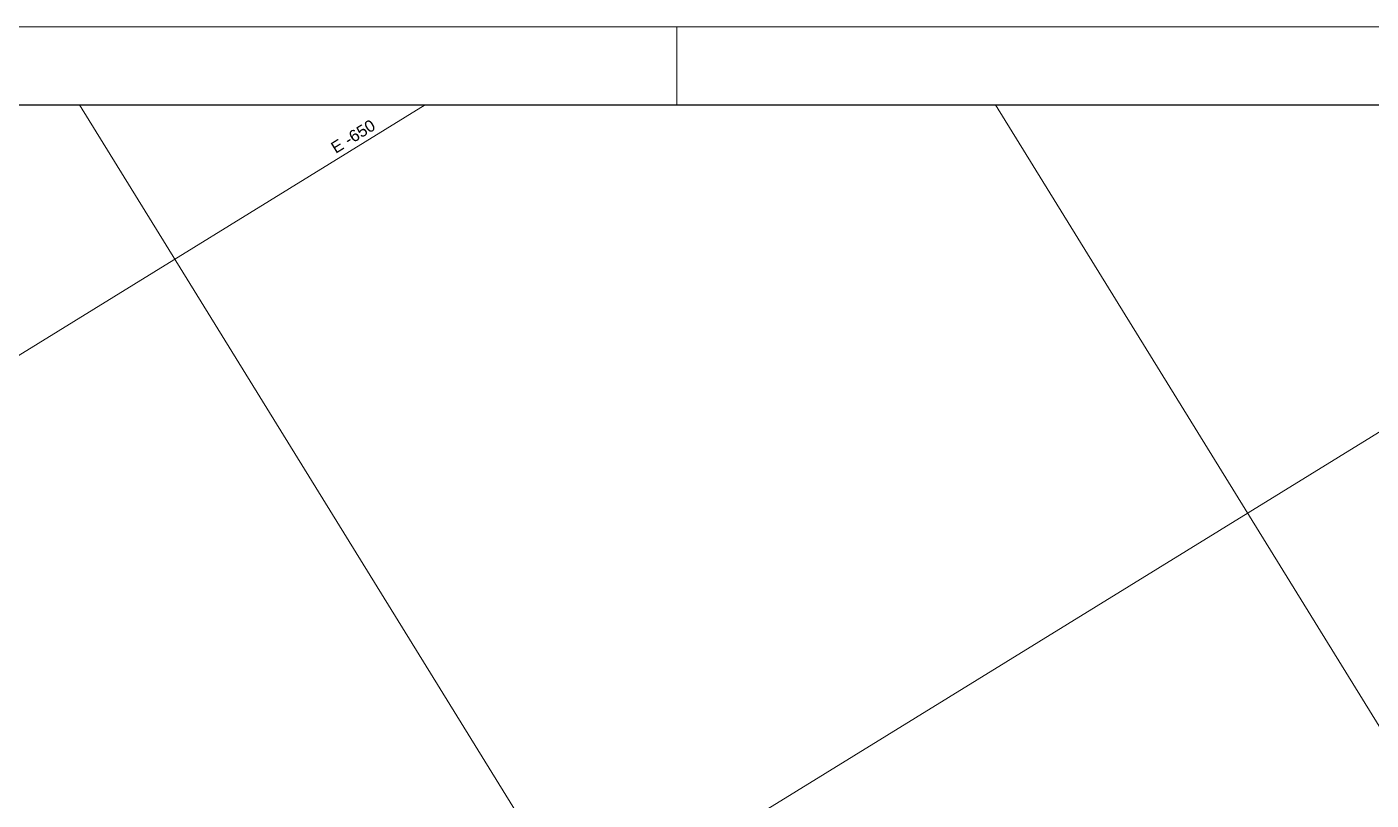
# Model space of a CAD drawing. Header units: inches. Extents: x 0 to 420, y 0 to 297.
# Drawn here: x 193.7 to 280, y 247.7 to 297.3 of the extents above; entities that cross this region are included whole.
import ezdxf
from ezdxf.enums import TextEntityAlignment as Align

# ---------------------------------------------------------------- set-up
doc = ezdxf.new("R2010")
doc.units = ezdxf.units.IN
doc.header["$LTSCALE"] = 2.5
doc.header["$MEASUREMENT"] = 0
doc.layers.get('0').update_dxf_attribs({"lineweight": 0})
doc.layers.add('MALHA_COORDENADA4', color=10, linetype='Continuous', lineweight=0)
doc.layers.add('PEN 02', color=2, linetype='Continuous', lineweight=20)
doc.layers.add('PEN 06', color=6, linetype='Continuous')
doc.styles.get("Standard").update_dxf_attribs({"font": 'arial.ttf'})

msp = doc.modelspace()

# ---------------------------------------------------------------- linework, layer by layer
at = {"layer": 'MALHA_COORDENADA4'}
for p, q in [((12.44019128247726, 105.9723847785678), (314.5268835979005, 292.3215124713894)), ((12.44019128247726, 164.7204126732025), (219.2916783330892, 292.3215124713893)), ((197.1210080900751, 292.3215124713893), (327.9401912824632, 80.25325741018628)), ((255.8690359847096, 292.3215124713893), (327.9401912824632, 175.4884626749976))]:
    msp.add_line(p, q, dxfattribs=at)
at = {"layer": 'PEN 02'}
for p, q in [((7.440191282481806, 297.3215124713847), (420.4401912824927, 297.3215124713848)), ((235.4401912824904, 297.3215124713848), (235.4401912824904, 292.3215124713893))]:
    msp.add_line(p, q, dxfattribs=at)
at = {"layer": 'PEN 06'}
msp.add_line((12.44019128247726, 292.3215124713893), (415.4401912824973, 292.3215124713894), dxfattribs=at)

# ---------------------------------------------------------------- texts
msp.add_text('E -650', height=0.75, rotation=31.66931575779214).set_placement((216.2937309295615, 290.5929643099133), align=Align.BOTTOM_RIGHT)

doc.saveas('drawing.dxf')
